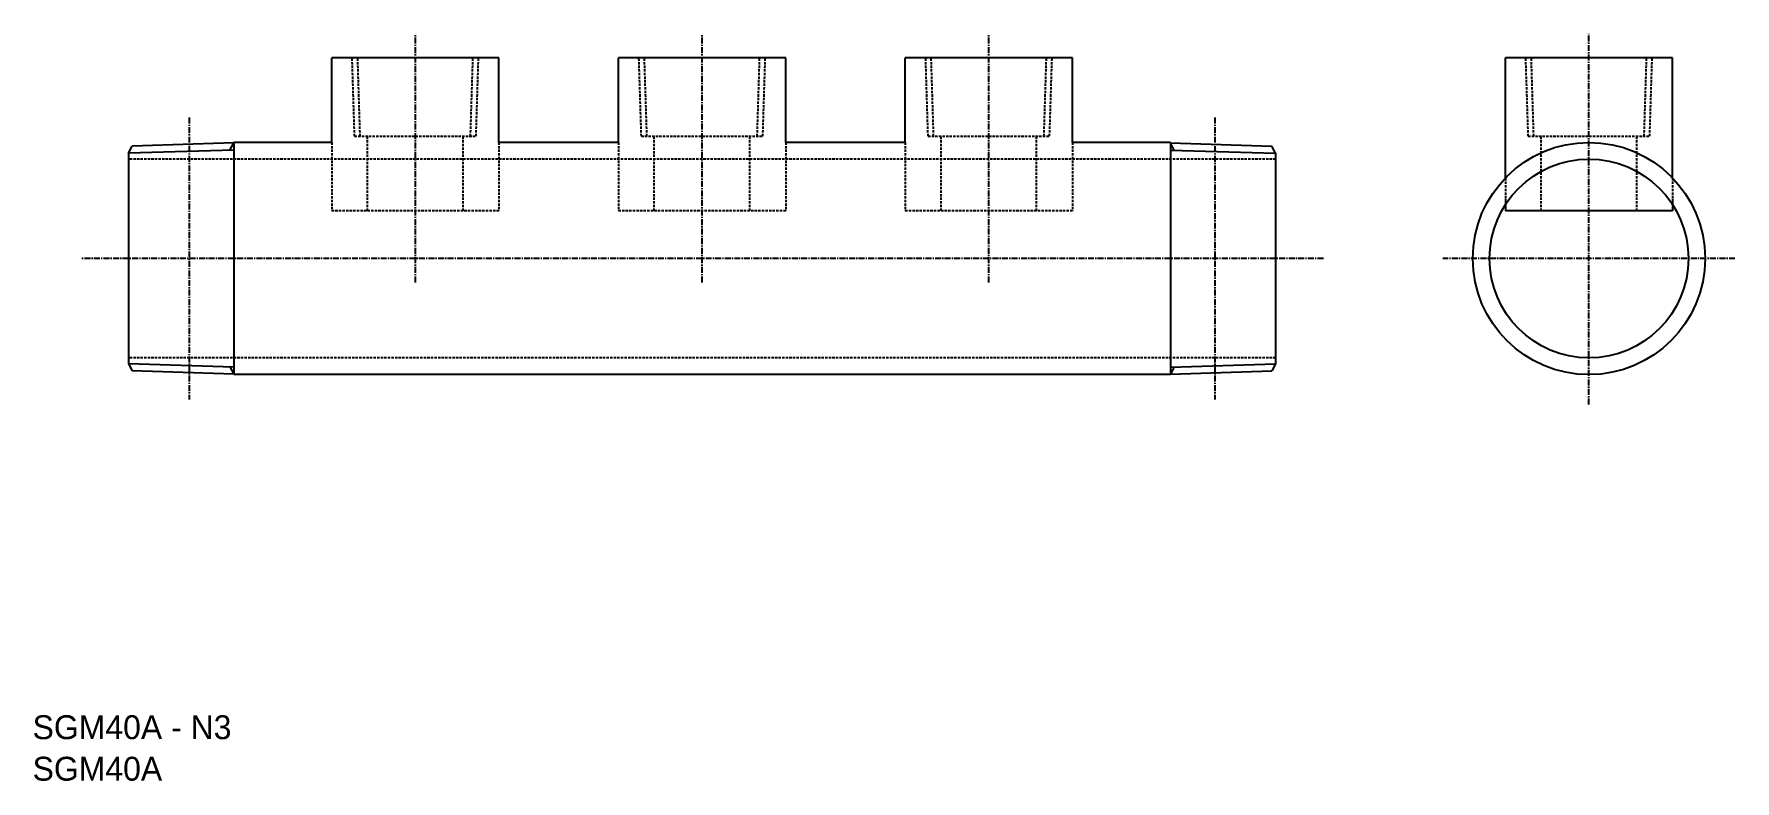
# Model space of a CAD drawing. Extents: x 427 to 783, y 917 to 1073.
import ezdxf

# ---------------------------------------------------------------- set-up
doc = ezdxf.new("R2010")
doc.units = 0
doc.linetypes.add('CENTER', pattern=[2, 1.25, -0.25, 0.25, -0.25])
doc.linetypes.add('DASHED', pattern=[0.75, 0.5, -0.25])
doc.layers.get('0').update_dxf_attribs({"linetype": 'CONTINUOUS'})
doc.layers.add('CENTER', color=1, linetype='CENTER')

msp = doc.modelspace()

# ---------------------------------------------------------------- linework, layer by layer
at = {"color": 7, "linetype": 'CONTINUOUS'}
for p, q in [((524.04, 1068.39), (489.04, 1068.39)), ((489.04, 1050.69), (489.04, 1068.39)), ((524.04, 1050.69), (524.04, 1068.39)), ((584.04, 1068.39), (549.04, 1068.39)), ((549.04, 1050.69), (549.04, 1068.39)), ((584.04, 1050.69), (584.04, 1068.39)), ((644.04, 1068.39), (609.04, 1068.39)), ((609.04, 1050.69), (609.04, 1068.39)), ((644.04, 1050.69), (644.04, 1068.39)), ((734.61, 1043.24), (734.61, 1068.39)), ((769.61, 1068.39), (734.61, 1068.39)), ((769.61, 1043.24), (769.61, 1068.39)), ((468.54, 1050.58), (447.32, 1049.91)), ((468.54, 1050.69), (468.54, 1002.09)), ((489.04, 1050.69), (468.54, 1050.69)), ((549.04, 1050.69), (524.04, 1050.69)), ((609.04, 1050.69), (584.04, 1050.69)), ((664.54, 1050.69), (644.04, 1050.69)), ((664.54, 1050.69), (664.54, 1002.09)), ((664.54, 1050.58), (685.75, 1049.91)), ((446.54, 1048.41), (447.32, 1049.91)), ((446.54, 1048.41), (446.54, 1004.36)), ((686.54, 1048.41), (685.75, 1049.91)), ((686.54, 1048.41), (686.54, 1004.36)), ((734.61, 1038.88), (734.61, 1036.39)), ((769.61, 1036.39), (734.61, 1036.39)), ((769.61, 1038.88), (769.61, 1036.39)), ((446.54, 1004.36), (447.32, 1002.86)), ((686.54, 1004.36), (685.75, 1002.86)), ((468.54, 1002.19), (447.32, 1002.86)), ((664.54, 1002.09), (468.54, 1002.09)), ((664.54, 1002.19), (685.75, 1002.86))]:
    msp.add_line(p, q, dxfattribs=at)
at = {"color": 3, "linetype": 'DASHED'}
for p, q in [((493.83, 1052.02), (493.32, 1068.39)), ((494.99, 1052.02), (494.48, 1068.39)), ((518.08, 1052.02), (518.59, 1068.39)), ((519.25, 1052.02), (519.76, 1068.39)), ((553.83, 1052.02), (553.32, 1068.39)), ((554.99, 1052.02), (554.48, 1068.39)), ((578.08, 1052.02), (578.59, 1068.39)), ((579.25, 1052.02), (579.76, 1068.39)), ((613.83, 1052.02), (613.32, 1068.39)), ((614.99, 1052.02), (614.48, 1068.39)), ((638.08, 1052.02), (638.59, 1068.39)), ((639.25, 1052.02), (639.76, 1068.39)), ((739.4, 1052.02), (738.89, 1068.39)), ((740.56, 1052.02), (740.05, 1068.39)), ((763.66, 1052.02), (764.17, 1068.39)), ((764.82, 1052.02), (765.33, 1068.39)), ((489.04, 1050.69), (489.04, 1036.39)), ((493.83, 1052.02), (519.25, 1052.02)), ((496.54, 1036.39), (496.54, 1052.02)), ((516.54, 1036.39), (516.54, 1052.02)), ((524.04, 1050.69), (524.04, 1036.39)), ((549.04, 1050.69), (549.04, 1036.39)), ((553.83, 1052.02), (579.25, 1052.02)), ((556.54, 1036.39), (556.54, 1052.02)), ((576.54, 1036.39), (576.54, 1052.02)), ((584.04, 1050.69), (584.04, 1036.39)), ((609.04, 1050.69), (609.04, 1036.39)), ((613.83, 1052.02), (639.25, 1052.02)), ((616.54, 1036.39), (616.54, 1052.02)), ((636.54, 1036.39), (636.54, 1052.02)), ((644.04, 1050.69), (644.04, 1036.39)), ((739.4, 1052.02), (764.82, 1052.02)), ((742.11, 1036.39), (742.11, 1052.02)), ((762.11, 1036.39), (762.11, 1052.02)), ((686.54, 1047.19), (446.54, 1047.19)), ((734.61, 1043.24), (734.61, 1038.88)), ((769.61, 1043.24), (769.61, 1038.88)), ((524.04, 1036.39), (489.04, 1036.39)), ((584.04, 1036.39), (549.04, 1036.39)), ((644.04, 1036.39), (609.04, 1036.39)), ((686.54, 1005.59), (446.54, 1005.59))]:
    msp.add_line(p, q, dxfattribs=at)
at = {"color": 3}
for p, q in [((467.75, 1049.07), (468.54, 1050.58)), ((665.32, 1049.07), (664.54, 1050.58)), ((468.54, 1049.1), (446.54, 1048.41)), ((664.54, 1049.1), (686.54, 1048.41)), ((468.54, 1003.67), (446.54, 1004.36)), ((467.75, 1003.7), (468.54, 1002.19)), ((664.54, 1003.67), (686.54, 1004.36)), ((665.32, 1003.7), (664.54, 1002.19))]:
    msp.add_line(p, q, dxfattribs=at)
at = {"color": 7, "linetype": 'CONTINUOUS'}
for radius in [24.3, 20.8]:
    msp.add_circle((752.11, 1026.39), radius, dxfattribs=at)
at = {"layer": 'CENTER', "linetype": 'CENTER'}
for p, q in [((506.54, 1021.39), (506.54, 1073.39)), ((506.54, 1021.39), (506.54, 1073.39)), ((566.54, 1021.39), (566.54, 1073.39)), ((566.54, 1021.39), (566.54, 1073.39)), ((626.54, 1021.39), (626.54, 1073.39)), ((752.11, 995.83), (752.11, 1073.39)), ((696.54, 1026.39), (436.54, 1026.39)), ((782.66, 1026.39), (721.56, 1026.39))]:
    msp.add_line(p, q, dxfattribs=at)
at = {"layer": 'CENTER', "color": 1, "linetype": 'CENTER'}
for p, q in [((459.24, 1055.89), (459.24, 996.89)), ((673.84, 1055.89), (673.84, 996.89))]:
    msp.add_line(p, q, dxfattribs=at)

# ---------------------------------------------------------------- texts
at = {"color": 7, "linetype": 'CONTINUOUS'}
for s, p in [('SGM40A - N3', (426.45, 925.78)), ('SGM40A', (426.45, 917.09))]:
    msp.add_text(s, height=5, dxfattribs=at).set_placement(p)

doc.saveas('drawing.dxf')
